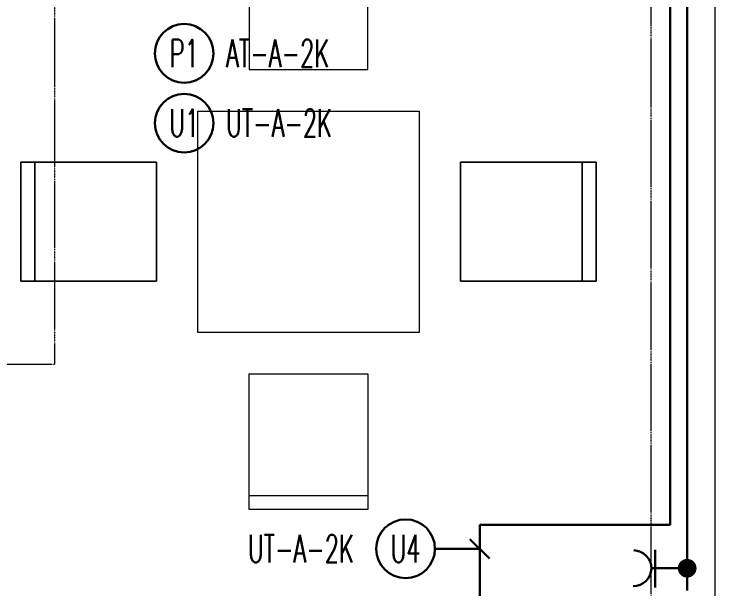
# Model space of a CAD drawing. Extents: x -1439 to 23780, y -1362 to 4476.
# Drawn here: x 15682.1 to 15937.3, y 2457.5 to 2665.3 of the extents above; entities that cross this region are included whole.
import ezdxf
from ezdxf.enums import TextEntityAlignment as Align

# ---------------------------------------------------------------- set-up
doc = ezdxf.new("R2010")
doc.units = 0
doc.header["$MEASUREMENT"] = 0
doc.linetypes.add('Audi$0$DASHDOT2', pattern=[0.5, 0.25, -0.125, 0, -0.125])
doc.layers.get('0').update_dxf_attribs({"color": 9, "lineweight": 9})
for name, color, linetype, lineweight in [('Audi$0$05', 8, 'Continuous', 9), ('Audi$0$14', 8, 'Continuous', 9), ('Audi$0$21', 8, 'Continuous', 9), ('Audi$0$24', 8, 'Audi$0$DASHDOT2', 9), ('Audi$0$35', 8, 'Continuous', 9), ('E-KABLO', 7, 'Continuous', 30), ('E-LINYE', 7, 'Continuous', 30), ('E-PRİZ', 7, 'Continuous', 30), ('E-YAZI', 7, 'Continuous', 30)]:
    doc.layers.add(name, color=color, linetype=linetype, lineweight=lineweight)
doc.styles.add('E-YAZI', font='txttw.shx')

# ---------------------------------------------------------------- blocks, each defined once
blk = doc.blocks.new('Audi$0$p-table_4')
for points in [[(-21.5, 55), (21.5, 55), (21.5, 104), (-21.5, 104)], [(-40, 40), (40, 40), (40, -40), (-40, -40)], [(-104, 21.5), (-55, 21.5), (-55, -21.5), (-104, -21.5)], [(-104, -21.5), (-55, -21.5), (-55, 21.5), (-104, 21.5)], [(104, 21.5), (55, 21.5), (55, -21.5), (104, -21.5)], [(104, -21.5), (55, -21.5), (55, 21.5), (104, 21.5)], [(-21.5, -55), (21.5, -55), (21.5, -104), (-21.5, -104)]]:
    blk.add_lwpolyline(points, close=True)
for points in [[(-21.5, 99), (21.5, 99)], [(-99, -21.5), (-99, 21.5)], [(-99, 21.5), (-99, -21.5)], [(99, -21.5), (99, 21.5)], [(99, 21.5), (99, -21.5)], [(-21.5, -99), (21.5, -99)]]:
    blk.add_lwpolyline(points)
blk = doc.blocks.new('Audi$0$P-AKS_AUDI')
at = {"layer": 'Audi$0$21', "linetype": 'Audi$0$DASHDOT2'}
blk.add_lwpolyline([(-990.27, -246.25), (-915.69, -246.25), (-915.69, 1254.49)], dxfattribs=at)
at = {"layer": 'Audi$0$24'}
blk.add_lwpolyline([(-700, -2590), (-700, 1250)], dxfattribs=at)
blk = doc.blocks.new('Audi$0$p-2. kat planı')
at = {"layer": 'Audi$0$14'}
blk.add_lwpolyline([(15798, 2819.3), (15798, 2803), (15800, 2803), (15870.5, 2803), (15870.5, 2743), (15935.5, 2743), (15935.5, 2447), (15870.5, 2447), (15870.5, 2363), (15959.5, 2363)], dxfattribs=at)
at = {"layer": 'Audi$0$24'}
blk.add_blockref('Audi$0$P-AKS_AUDI', (16612.5, 2785), dxfattribs=at)
blk = doc.blocks.new('100_PRİZ')
at = {"layer": 'E-PRİZ', "color": 4}
for p, q in [((0, 2.4), (0, 0)), ((-1.223, 2.136), (1.279, 2.136))]:
    blk.add_line(p, q, dxfattribs=at)
blk.add_arc((0, 3.6), 1.2, 180.7551, 0.7551, dxfattribs=at)

msp = doc.modelspace()

# ---------------------------------------------------------------- linework, layer by layer
at = {"layer": 'Audi$0$35'}
msp.add_lwpolyline([(14487.5, 2447), (14487.5, 2743), (14554.5, 2743), (14554.5, 2803), (15170.5, 2803), (15170.5, 2743), (15254.5, 2743), (15254.5, 2803), (15870.5, 2803), (15870.5, 2743), (15935.5, 2743), (15935.5, 2447), (15870.5, 2447), (15870.5, 2363), (15254.5, 2363), (15254.5, 2447), (15170.5, 2447), (15170.5, 2363), (14554.5, 2363), (14554.5, 2447)], close=True, dxfattribs=at)
at = {"layer": 'E-KABLO', "color": 6}
for q in [(15925.5, 2733), (15925.5, 2457)]:
    msp.add_line((15925.5, 2576.91), q, dxfattribs=at)
at = {"layer": 'E-KABLO', "color": 4, "ltscale": 40}
for p, q in [((15919.4, 2721.21), (15919.4, 2480.66)), ((15919.4, 2480.66), (15850.5, 2480.66)), ((15850.5, 2480.66), (15850.5, 2352))]:
    msp.add_line(p, q, dxfattribs=at)
at = {"layer": 'E-KABLO', "color": 4, "linetype": 'Continuous', "const_width": 3.38}
msp.add_lwpolyline([(15927.19, 2465, 1), (15923.81, 2465, 1)], format="xyb", close=True, dxfattribs=at)
at = {"layer": 'E-KABLO', "color": 7, "linetype": 'Continuous'}
for centre in [(15743.58, 2651.13), (15743.58, 2625.91), (15823.67, 2472.05)]:
    msp.add_circle(centre, 10.61, dxfattribs=at)
at = {"layer": 'E-LINYE', "color": 7, "linetype": 'Continuous'}
for p, q in [((15846.94, 2475.56), (15854.06, 2468.53)), ((15834.28, 2472.05), (15850.5, 2472.05))]:
    msp.add_line(p, q, dxfattribs=at)

# ---------------------------------------------------------------- block references
msp.add_blockref('Audi$0$p-2. kat planı', (0, 0))
at = {"layer": 'Audi$0$05'}
msp.add_blockref('Audi$0$p-table_4', (15788.54, 2590.24), dxfattribs=at)
at = {"layer": 'E-PRİZ', "xscale": -5.399999999999998, "yscale": 5.399999999999998, "zscale": 5.399999999999998, "rotation": 90}
msp.add_blockref('100_PRİZ', (15925.5, 2465), dxfattribs=at)

# ---------------------------------------------------------------- texts
at = {"layer": 'E-KABLO', "color": 3, "linetype": 'Continuous', "style": 'E-YAZI', "width": 0.6}
for s, p in [('P1', (15743.58, 2651.13)), ('U1', (15743.58, 2625.91)), ('U4', (15823.67, 2472.05))]:
    msp.add_text(s, height=10, dxfattribs=at).set_placement(p, align=Align.MIDDLE_CENTER)
at = {"layer": 'E-YAZI', "color": 3, "style": 'E-YAZI', "width": 0.6}
for s, p in [('AT-A-2K', (15758.76, 2646.13, 0)), ('UT-A-2K', (15758.76, 2620.9, 0)), ('UT-A-2K', (15766.67, 2467.05))]:
    msp.add_text(s, height=10, dxfattribs=at).set_placement(p)

doc.saveas('drawing.dxf')
